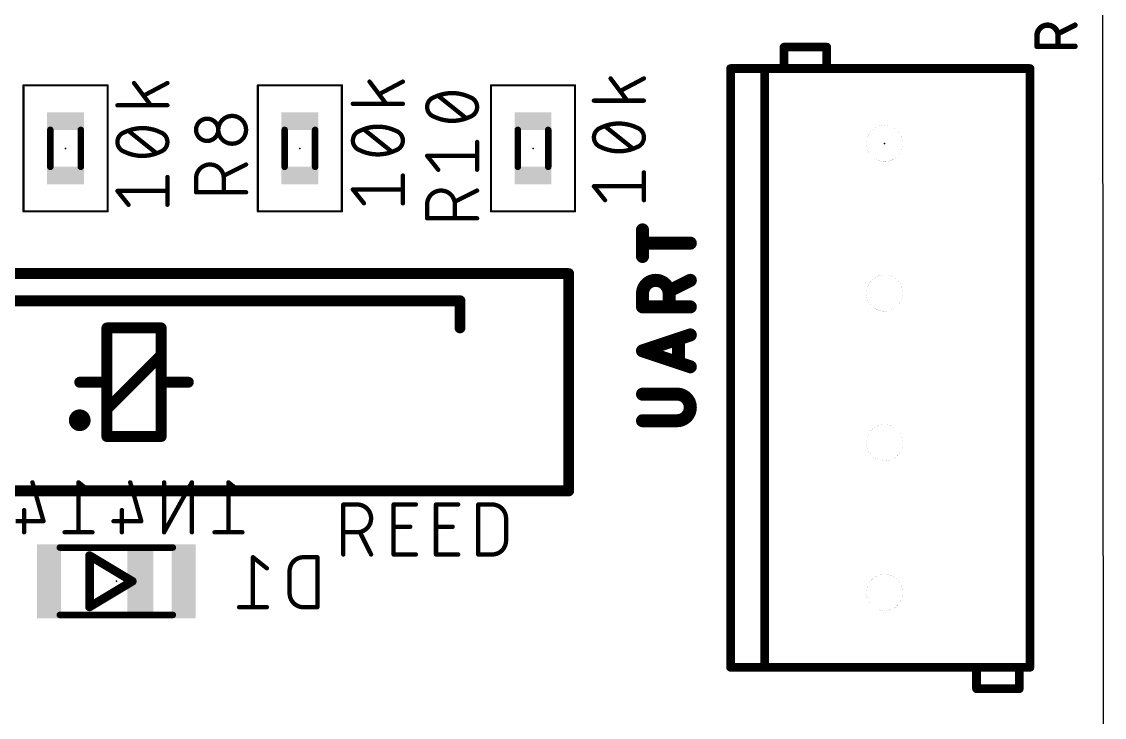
# Model space of a CAD drawing. Extents: x -1.1 to 45.4, y 0 to 78.4.
# Drawn here: x 20.08 to 45.39, y 20.1 to 36.37 of the extents above; entities that cross this region are included whole.
import ezdxf

# ---------------------------------------------------------------- set-up
doc = ezdxf.new("R2010")
doc.units = 0
for name, color, linetype in [('20', 31, 'CONTINUOUS'), ('21', 253, 'CONTINUOUS'), ('22', 253, 'CONTINUOUS'), ('23', 53, 'CONTINUOUS'), ('24', 53, 'CONTINUOUS'), ('25', 253, 'CONTINUOUS'), ('26', 253, 'CONTINUOUS'), ('27', 253, 'CONTINUOUS'), ('28', 253, 'CONTINUOUS'), ('39', 12, 'CONTINUOUS'), ('51', 253, 'CONTINUOUS'), ('52', 253, 'CONTINUOUS')]:
    doc.layers.add(name, color=color, linetype=linetype)

# ---------------------------------------------------------------- blocks, each defined once
blk = doc.blocks.new('RECT')
blk.add_solid([(-0.5, -0.5), (0.5, -0.5), (-0.5, 0.5), (0.5, 0.5)])

msp = doc.modelspace()

# ---------------------------------------------------------------- linework, layer by layer
at = {"layer": '20'}
msp.add_line((45.39, 0), (45.3161, 78.3739), dxfattribs=at)
at = {"layer": '21'}
for points, const_width in [([(36.6517, 21.275), (36.6517, 35.275)], 0.2032), ([(36.6517, 35.275), (37.4517, 35.275)], 0.2032), ([(37.4517, 35.275), (43.6517, 35.275)], 0.2032), ([(37.4517, 21.275), (37.4517, 35.275)], 0.2032), ([(43.6517, 35.275), (43.6517, 21.275)], 0.2032), ([(12.5479, 30.48), (32.8679, 30.48)], 0.254), ([(32.8679, 30.48), (32.8679, 25.4)], 0.254), ([(18.2629, 29.845), (30.3279, 29.845)], 0.254), ([(30.3279, 29.845), (30.3279, 29.21)], 0.254), ([(22.0729, 29.21), (23.3429, 29.21)], 0.254), ([(22.0729, 27.94), (22.0729, 29.21)], 0.254), ([(23.3429, 29.21), (23.3429, 28.575)], 0.254), ([(22.0729, 27.305), (23.3429, 28.575)], 0.254), ([(23.3429, 28.575), (23.3429, 27.94)], 0.254), ([(22.0729, 27.94), (21.4379, 27.94)], 0.254), ([(22.0729, 27.305), (22.0729, 27.94)], 0.254), ([(23.3429, 27.94), (23.3429, 26.67)], 0.254), ([(23.3429, 27.94), (23.9779, 27.94)], 0.254), ([(22.0729, 26.67), (22.0729, 27.305)], 0.254), ([(23.3429, 26.67), (22.0729, 26.67)], 0.254), ([(32.8679, 25.4), (12.5479, 25.4)], 0.254), ([(37.4517, 21.275), (36.6517, 21.275)], 0.2032), ([(43.6517, 21.275), (37.4517, 21.275)], 0.2032)]:
    msp.add_lwpolyline(points, dxfattribs=dict(at, const_width=const_width))
for points, const_width in [([(36.7025, 35.275, 1), (36.6009, 35.275)], 0.1016), ([(36.6517, 35.3258, 1), (36.6517, 35.2242)], 0.1016), ([(37.4517, 35.3258, 1), (37.4517, 35.2242)], 0.1016), ([(37.5025, 35.275, 1), (37.4009, 35.275)], 0.1016), ([(37.4517, 35.2242, 1), (37.4517, 35.3258)], 0.1016), ([(43.7025, 35.275, 1), (43.6009, 35.275)], 0.1016), ([(43.6517, 35.2242, 1), (43.6517, 35.3258)], 0.1016), ([(32.9314, 30.48, 1), (32.8044, 30.48)], 0.127), ([(32.8679, 30.4165, 1), (32.8679, 30.5435)], 0.127), ([(30.3914, 29.845, 1), (30.2644, 29.845)], 0.127), ([(30.3279, 29.7815, 1), (30.3279, 29.9085)], 0.127), ([(22.0729, 29.2735, 1), (22.0729, 29.1465)], 0.127), ([(22.1364, 29.21, 1), (22.0094, 29.21)], 0.127), ([(23.4064, 29.21, 1), (23.2794, 29.21)], 0.127), ([(23.3429, 29.1465, 1), (23.3429, 29.2735)], 0.127), ([(30.2644, 29.21, 1), (30.3914, 29.21)], 0.127), ([(23.4064, 28.575, 1), (23.2794, 28.575)], 0.127), ([(23.2794, 28.575, 1), (23.4064, 28.575)], 0.127), ([(23.3878, 28.5301, 1), (23.298, 28.6199)], 0.127), ([(21.4379, 28.0035, 1), (21.4379, 27.8765)], 0.127), ([(22.1364, 27.94, 1), (22.0094, 27.94)], 0.127), ([(22.0094, 27.94, 1), (22.1364, 27.94)], 0.127), ([(22.0729, 27.8765, 1), (22.0729, 28.0035)], 0.127), ([(23.4064, 27.94, 1), (23.2794, 27.94)], 0.127), ([(23.3429, 28.0035, 1), (23.3429, 27.8765)], 0.127), ([(23.2794, 27.94, 1), (23.4064, 27.94)], 0.127), ([(23.9779, 27.8765, 1), (23.9779, 28.0035)], 0.127), ([(22.1364, 27.305, 1), (22.0094, 27.305)], 0.127), ([(22.028, 27.3499, 1), (22.1178, 27.2601)], 0.127), ([(22.0094, 27.305, 1), (22.1364, 27.305)], 0.127), ([(21.4379, 26.924, 1), (21.4379, 27.178, 1), (21.4379, 26.924)], 0.254), ([(22.0729, 26.7335, 1), (22.0729, 26.6065)], 0.127), ([(22.0094, 26.67, 1), (22.1364, 26.67)], 0.127), ([(23.2794, 26.67, 1), (23.4064, 26.67)], 0.127), ([(23.3429, 26.6065, 1), (23.3429, 26.7335)], 0.127), ([(32.8044, 25.4, 1), (32.9314, 25.4)], 0.127), ([(32.8679, 25.3365, 1), (32.8679, 25.4635)], 0.127), ([(36.6517, 21.3258, 1), (36.6517, 21.2242)], 0.1016), ([(36.6009, 21.275, 1), (36.7025, 21.275)], 0.1016), ([(37.4517, 21.3258, 1), (37.4517, 21.2242)], 0.1016), ([(37.4009, 21.275, 1), (37.5025, 21.275)], 0.1016), ([(37.4517, 21.2242, 1), (37.4517, 21.3258)], 0.1016), ([(43.6009, 21.275, 1), (43.7025, 21.275)], 0.1016), ([(43.6517, 21.2242, 1), (43.6517, 21.3258)], 0.1016)]:
    msp.add_lwpolyline(points, format="xyb", dxfattribs=dict(at, const_width=const_width))
at = {"layer": '22', "const_width": 0.2032}
for points in [[(21.6669, 23.8866), (22.6669, 23.2866)], [(21.6669, 22.6866), (21.6669, 23.8866)], [(22.6669, 23.2866), (21.6669, 22.6866)]]:
    msp.add_lwpolyline(points, dxfattribs=at)
at = {"layer": '22', "const_width": 0.1016}
for points in [[(21.693, 23.9302, 1), (21.6407, 23.8431)], [(21.7177, 23.8866, 1), (21.6161, 23.8866)], [(22.693, 23.2431, 1), (22.6407, 23.3302)], [(22.6407, 23.2431, 1), (22.693, 23.3302)], [(21.6407, 22.7302, 1), (21.693, 22.6431)], [(21.6161, 22.6866, 1), (21.7177, 22.6866)]]:
    msp.add_lwpolyline(points, format="xyb", dxfattribs=at)
at = {"layer": '23'}
for p in [(21.1066, 33.4086), (26.584, 33.4086), (32.0344, 33.4086), (40.2517, 33.525), (32.8679, 25.4)]:
    msp.add_point(p, dxfattribs=at)
at = {"layer": '24'}
msp.add_point((22.2939, 23.2866), dxfattribs=at)
at = {"layer": '25'}
for points, const_width in [([(44.3088, 36.042, 1), (43.815, 36.042)], 0.127), ([(44.7182, 36.2606, 1), (44.6898, 36.3174)], 0.0635), ([(43.8467, 36.042, 1), (43.7832, 36.042)], 0.0635), ([(43.7832, 36.042, 1), (43.8467, 36.042)], 0.0635), ([(44.2946, 36.1198, 1), (44.323, 36.063)], 0.0635), ([(44.3406, 36.042, 1), (44.2771, 36.042)], 0.0635), ([(44.2771, 36.042, 1), (44.3406, 36.042)], 0.0635), ([(43.7832, 35.7951, 1), (43.8467, 35.7951)], 0.0635), ([(43.815, 35.8269, 1), (43.815, 35.7634)], 0.0635), ([(44.2771, 35.7951, 1), (44.3406, 35.7951)], 0.0635), ([(44.704, 35.7634, 1), (44.704, 35.8269)], 0.0635), ([(30.1436, 34.7002, 0.1139), (29.7217, 34.6028)], 0.1016), ([(29.8349, 34.6551, 1), (29.8032, 34.6154)], 0.0508), ([(30.5655, 34.6028, 0.1139), (30.1436, 34.7002)], 0.1016), ([(30.1436, 34.7256, 1), (30.1436, 34.6748)], 0.0508), ([(30.1436, 34.6748, 1), (30.1436, 34.7256)], 0.0508), ([(29.7217, 34.6028, 0.3205), (29.5594, 34.3756)], 0.1016), ([(29.5594, 34.3756, 0.3205), (29.7217, 34.1484)], 0.1016), ([(29.5848, 34.3756, 1), (29.534, 34.3756)], 0.0508), ([(29.7105, 34.6256, 1), (29.7328, 34.58)], 0.0508), ([(29.7299, 34.5788, 1), (29.7134, 34.6268)], 0.0508), ([(30.7278, 34.3756, 0.3205), (30.5655, 34.6028)], 0.1016), ([(30.5737, 34.6268, 1), (30.5573, 34.5788)], 0.0508), ([(30.5655, 34.1484, 0.3205), (30.7278, 34.3756)], 0.1016), ([(30.5544, 34.58, 1), (30.5766, 34.6256)], 0.0508), ([(30.7532, 34.3756, 1), (30.7024, 34.3756)], 0.0508), ([(25.0016, 34.1662, 1), (25.0016, 33.5171)], 0.1016), ([(25.0016, 33.5171, 1), (25.0016, 34.1662)], 0.1016), ([(25.0016, 34.1916, 1), (25.0016, 34.1408)], 0.0508), ([(25.0016, 34.1408, 1), (25.0016, 34.1916)], 0.0508), ([(29.534, 34.3756, 1), (29.5848, 34.3756)], 0.0508), ([(29.7217, 34.1484, 0.1139), (30.1436, 34.051)], 0.1016), ([(29.7328, 34.1712, 1), (29.7105, 34.1256)], 0.0508), ([(29.7134, 34.1244, 1), (29.7299, 34.1724)], 0.0508), ([(30.1436, 34.051, 0.1139), (30.5655, 34.1484)], 0.1016), ([(30.5573, 34.1724, 1), (30.5737, 34.1244)], 0.0508), ([(30.5766, 34.1256, 1), (30.5544, 34.1712)], 0.0508), ([(30.7024, 34.3756, 1), (30.7532, 34.3756)], 0.0508), ([(24.4174, 34.1013, 1), (24.4174, 33.582)], 0.1016), ([(24.4174, 33.582, 1), (24.4174, 34.1013)], 0.1016), ([(24.4174, 34.1267, 1), (24.4174, 34.0759)], 0.0508), ([(24.4174, 34.0759, 1), (24.4174, 34.1267)], 0.0508), ([(30.1436, 34.0764, 1), (30.1436, 34.0256)], 0.0508), ([(30.1436, 34.0256, 1), (30.1436, 34.0764)], 0.0508), ([(30.4523, 34.0961, 1), (30.484, 34.1358)], 0.0508), ([(24.4174, 33.6074, 1), (24.4174, 33.5566)], 0.0508), ([(24.4174, 33.5566, 1), (24.4174, 33.6074)], 0.0508), ([(25.0016, 33.5425, 1), (25.0016, 33.4917)], 0.0508), ([(25.0016, 33.4917, 1), (25.0016, 33.5425)], 0.0508), ([(30.7532, 33.5572, 1), (30.7024, 33.5572)], 0.0508), ([(29.5792, 33.2485, 1), (29.5395, 33.2167)], 0.0508), ([(29.5594, 33.258, 1), (29.5594, 33.2072)], 0.0508), ([(30.7278, 33.2072, 1), (30.7278, 33.258)], 0.0508), ([(24.8069, 32.706, 1), (24.1578, 32.706)], 0.1016), ([(25.3375, 33.0079, 1), (25.3148, 33.0533)], 0.0508), ([(29.7992, 32.8922, 1), (29.8389, 32.9239)], 0.0508), ([(30.7024, 32.9081, 1), (30.7532, 32.9081)], 0.0508), ([(24.1832, 32.706, 1), (24.1324, 32.706)], 0.0508), ([(24.1324, 32.706, 1), (24.1832, 32.706)], 0.0508), ([(24.7955, 32.7936, 1), (24.8183, 32.7482)], 0.0508), ([(24.8323, 32.706, 1), (24.7815, 32.706)], 0.0508), ([(24.7815, 32.706, 1), (24.8323, 32.706)], 0.0508), ([(24.1578, 32.4069, 1), (24.1578, 32.3561)], 0.0508), ([(24.1324, 32.3815, 1), (24.1832, 32.3815)], 0.0508), ([(24.7815, 32.3815, 1), (24.8323, 32.3815)], 0.0508), ([(25.3262, 32.3561, 1), (25.3262, 32.4069)], 0.0508), ([(30.2085, 32.097, 1), (29.5594, 32.097)], 0.1016), ([(30.7391, 32.3988, 1), (30.7164, 32.4442)], 0.0508), ([(29.5848, 32.097, 1), (29.534, 32.097)], 0.0508), ([(30.1971, 32.1846, 1), (30.2199, 32.1392)], 0.0508), ([(30.2339, 32.097, 1), (30.1831, 32.097)], 0.0508), ([(29.534, 32.097, 1), (29.5848, 32.097)], 0.0508), ([(30.1831, 32.097, 1), (30.2339, 32.097)], 0.0508), ([(29.5594, 31.7978, 1), (29.5594, 31.747)], 0.0508), ([(29.534, 31.7724, 1), (29.5848, 31.7724)], 0.0508), ([(30.1831, 31.7724, 1), (30.2339, 31.7724)], 0.0508), ([(30.7278, 31.747, 1), (30.7278, 31.7978)], 0.0508), ([(34.6703, 31.5021, 1), (34.5179, 31.5021)], 0.1524), ([(34.5941, 31.2678, 1), (34.5941, 31.1154)], 0.1524), ([(35.7117, 31.1154, 1), (35.7117, 31.2678)], 0.1524), ([(34.5179, 30.8812, 1), (34.6703, 30.8812)], 0.1524), ([(35.215, 30.012, 1), (34.5941, 30.012)], 0.3048), ([(35.7458, 30.2543, 1), (35.6776, 30.3906)], 0.1524), ([(34.6703, 30.012, 1), (34.5179, 30.012)], 0.1524), ([(35.1809, 30.1422, 1), (35.2491, 30.0059)], 0.1524), ([(35.2912, 30.012, 1), (35.1388, 30.012)], 0.1524), ([(34.5179, 30.012, 1), (34.6703, 30.012)], 0.1524), ([(35.1388, 30.012, 1), (35.2912, 30.012)], 0.1524), ([(34.5941, 29.7777, 1), (34.5941, 29.6253)], 0.1524), ([(34.5179, 29.7015, 1), (34.6703, 29.7015)], 0.1524), ([(35.1388, 29.7015, 1), (35.2912, 29.7015)], 0.1524), ([(35.7117, 29.6253, 1), (35.7117, 29.7777)], 0.1524), ([(35.7358, 28.9742, 1), (35.6876, 29.1188)], 0.1524), ([(35.5085, 28.9534, 1), (35.3561, 28.9534)], 0.1524), ([(34.6182, 28.7463, 1), (34.57, 28.6017)], 0.1524), ([(34.57, 28.7463, 1), (34.6182, 28.6017)], 0.1524), ([(35.3561, 28.3946, 1), (35.5085, 28.3946)], 0.1524), ([(35.6876, 28.2292, 1), (35.7358, 28.3737)], 0.1524), ([(34.5941, 27.7378, 1), (34.5941, 27.5854)], 0.1524), ([(35.4013, 27.0407, 1), (35.4013, 27.6616)], 0.3048), ([(35.4013, 27.7378, 1), (35.4013, 27.5854)], 0.1524), ([(35.4013, 27.5854, 1), (35.4013, 27.7378)], 0.1524), ([(34.5941, 27.1169, 1), (34.5941, 26.9645)], 0.1524), ([(35.4013, 27.1169, 1), (35.4013, 26.9645)], 0.1524), ([(35.4013, 26.9645, 1), (35.4013, 27.1169)], 0.1524)]:
    msp.add_lwpolyline(points, format="xyb", dxfattribs=dict(at, const_width=const_width))
for points, const_width in [([(44.704, 36.289), (44.3088, 36.0914)], 0.127), ([(43.815, 35.7951), (43.815, 36.042)], 0.127), ([(44.3088, 36.042), (44.3088, 35.7951)], 0.127), ([(44.704, 35.7951), (43.815, 35.7951)], 0.127), ([(30.4681, 34.116), (29.819, 34.6352)], 0.1016), ([(30.7278, 32.9081), (30.7278, 33.5572)], 0.1016), ([(29.819, 32.9081), (29.5594, 33.2326)], 0.1016), ([(29.5594, 33.2326), (30.7278, 33.2326)], 0.1016), ([(25.3262, 33.0306), (24.8069, 32.7709)], 0.1016), ([(24.1578, 32.3815), (24.1578, 32.706)], 0.1016), ([(24.8069, 32.706), (24.8069, 32.3815)], 0.1016), ([(25.3262, 32.3815), (24.1578, 32.3815)], 0.1016), ([(30.7278, 32.4215), (30.2085, 32.1619)], 0.1016), ([(29.5594, 31.7724), (29.5594, 32.097)], 0.1016), ([(30.2085, 32.097), (30.2085, 31.7724)], 0.1016), ([(30.7278, 31.7724), (29.5594, 31.7724)], 0.1016), ([(34.5941, 30.8812), (34.5941, 31.5021)], 0.3048), ([(35.7117, 31.1916), (34.5941, 31.1916)], 0.3048), ([(35.7117, 30.3224), (35.215, 30.0741)], 0.3048), ([(34.5941, 29.7015), (34.5941, 30.012)], 0.3048), ([(35.215, 30.012), (35.215, 29.7015)], 0.3048), ([(35.7117, 29.7015), (34.5941, 29.7015)], 0.3048), ([(34.5941, 28.674), (35.7117, 29.0465)], 0.3048), ([(35.4323, 28.9534), (35.4323, 28.3946)], 0.3048), ([(35.7117, 28.3014), (34.5941, 28.674)], 0.3048), ([(35.4013, 27.6616), (34.5941, 27.6616)], 0.3048), ([(34.5941, 27.0407), (35.4013, 27.0407)], 0.3048)]:
    msp.add_lwpolyline(points, dxfattribs=dict(at, const_width=const_width))
at = {"layer": '26', "const_width": 0.1016}
for points in [[(25.8124, 23.5892), (25.4879, 23.8488)], [(25.4879, 23.8488), (25.4879, 22.6804)], [(26.9935, 23.8488), (26.669, 23.8488)], [(26.9935, 22.6804), (26.9935, 23.8488)], [(26.3444, 23.5243), (26.3444, 23.005)], [(25.8124, 22.6804), (25.1633, 22.6804)], [(26.669, 22.6804), (26.9935, 22.6804)]]:
    msp.add_lwpolyline(points, dxfattribs=at)
at = {"layer": '26'}
for points, const_width in [([(25.5038, 23.8686, 1), (25.472, 23.829)], 0.0508), ([(25.5133, 23.8488, 1), (25.4625, 23.8488)], 0.0508), ([(26.669, 23.8488, 0.4142), (26.3444, 23.5243)], 0.1016), ([(26.669, 23.8742, 1), (26.669, 23.8234)], 0.0508), ([(26.669, 23.8234, 1), (26.669, 23.8742)], 0.0508), ([(27.0189, 23.8488, 1), (26.9681, 23.8488)], 0.0508), ([(26.9935, 23.8234, 1), (26.9935, 23.8742)], 0.0508), ([(25.7966, 23.5693, 1), (25.8283, 23.609)], 0.0508), ([(26.3698, 23.5243, 1), (26.319, 23.5243)], 0.0508), ([(26.319, 23.5243, 1), (26.3698, 23.5243)], 0.0508), ([(26.3444, 23.005, 0.4142), (26.669, 22.6804)], 0.1016), ([(26.3698, 23.005, 1), (26.319, 23.005)], 0.0508), ([(26.319, 23.005, 1), (26.3698, 23.005)], 0.0508), ([(25.1633, 22.7058, 1), (25.1633, 22.655)], 0.0508), ([(25.4625, 22.6804, 1), (25.5133, 22.6804)], 0.0508), ([(25.8124, 22.655, 1), (25.8124, 22.7058)], 0.0508), ([(26.669, 22.7058, 1), (26.669, 22.655)], 0.0508), ([(26.669, 22.655, 1), (26.669, 22.7058)], 0.0508), ([(26.9681, 22.6804, 1), (27.0189, 22.6804)], 0.0508), ([(26.9935, 22.655, 1), (26.9935, 22.7058)], 0.0508)]:
    msp.add_lwpolyline(points, format="xyb", dxfattribs=dict(at, const_width=const_width))
at = {"layer": '27', "const_width": 0.1016}
for points in [[(22.7087, 34.9346), (23.0982, 34.4153)], [(23.4877, 34.9346), (22.9359, 34.6425)], [(28.2129, 34.9687), (28.6024, 34.4494)], [(28.9918, 34.9687), (28.4401, 34.6766)], [(33.8478, 35.0425), (34.2373, 34.5233)], [(34.6268, 35.0425), (34.075, 34.7504)], [(23.4877, 34.4153), (22.3193, 34.4153)], [(28.9918, 34.4494), (27.8234, 34.4494)], [(34.6268, 34.5233), (33.4584, 34.5233)], [(34.3671, 33.4048), (33.718, 33.9241)], [(23.228, 33.2969), (22.5789, 33.8162)], [(28.7322, 33.331), (28.0831, 33.8503)], [(23.4877, 32.089), (23.4877, 32.7381)], [(28.9918, 32.1231), (28.9918, 32.7722)], [(34.6268, 32.1969), (34.6268, 32.846)], [(22.5789, 32.089), (22.3193, 32.4135)], [(22.3193, 32.4135), (23.4877, 32.4135)], [(28.0831, 32.1231), (27.8234, 32.4476)], [(27.8234, 32.4476), (28.9918, 32.4476)], [(33.718, 32.1969), (33.4584, 32.5215)], [(33.4584, 32.5215), (34.6268, 32.5215)], [(27.6, 23.9126), (27.6, 25.081)], [(27.6, 25.081), (27.9246, 25.081)], [(28.776, 23.9126), (28.776, 25.081)], [(28.776, 25.081), (29.2953, 25.081)], [(29.7666, 23.9126), (29.7666, 25.081)], [(29.7666, 25.081), (30.2859, 25.081)], [(30.755, 23.9126), (30.755, 25.081)], [(30.755, 25.081), (31.0795, 25.081)], [(31.4041, 24.7564), (31.4041, 24.2371)], [(28.776, 24.5617), (29.1655, 24.5617)], [(29.7666, 24.5617), (30.1561, 24.5617)], [(27.9246, 24.4319), (27.6, 24.4319)], [(28.2492, 23.9126), (27.9895, 24.4319)], [(29.2953, 23.9126), (28.776, 23.9126)], [(30.2859, 23.9126), (29.7666, 23.9126)], [(31.0795, 23.9126), (30.755, 23.9126)]]:
    msp.add_lwpolyline(points, dxfattribs=at)
at = {"layer": '27'}
for points, const_width in [([(22.729, 34.9498, 1), (22.6884, 34.9194)], 0.0508), ([(23.4995, 34.9121, 1), (23.4758, 34.957)], 0.0508), ([(28.2332, 34.984, 1), (28.1926, 34.9535)], 0.0508), ([(29.0037, 34.9463, 1), (28.98, 34.9912)], 0.0508), ([(33.8682, 35.0578, 1), (33.8275, 35.0273)], 0.0508), ([(34.6387, 35.0201, 1), (34.6149, 35.065)], 0.0508), ([(22.924, 34.6649, 1), (22.9478, 34.62)], 0.0508), ([(28.4282, 34.6991, 1), (28.452, 34.6542)], 0.0508), ([(34.0631, 34.7729, 1), (34.0869, 34.728)], 0.0508), ([(22.3193, 34.4407, 1), (22.3193, 34.3899)], 0.0508), ([(23.0779, 34.4001, 1), (23.1185, 34.4305)], 0.0508), ([(23.4877, 34.3899, 1), (23.4877, 34.4407)], 0.0508), ([(27.8234, 34.4748, 1), (27.8234, 34.424)], 0.0508), ([(28.5821, 34.4342, 1), (28.6227, 34.4647)], 0.0508), ([(28.9918, 34.424, 1), (28.9918, 34.4748)], 0.0508), ([(33.4584, 34.5487, 1), (33.4584, 34.4979)], 0.0508), ([(34.217, 34.508, 1), (34.2576, 34.5385)], 0.0508), ([(34.6268, 34.4979, 1), (34.6268, 34.5487)], 0.0508), ([(22.9035, 33.8811, 0.1139), (22.4815, 33.7837)], 0.1016), ([(23.3254, 33.7837, 0.1139), (22.9035, 33.8811)], 0.1016), ([(22.9035, 33.9065, 1), (22.9035, 33.8557)], 0.0508), ([(22.9035, 33.8557, 1), (22.9035, 33.9065)], 0.0508), ([(28.4076, 33.9152, 0.1139), (27.9857, 33.8178)], 0.1016), ([(28.8296, 33.8178, 0.1139), (28.4076, 33.9152)], 0.1016), ([(28.4076, 33.9406, 1), (28.4076, 33.8898)], 0.0508), ([(28.4076, 33.8898, 1), (28.4076, 33.9406)], 0.0508), ([(33.6206, 33.8916, 0.3205), (33.4584, 33.6645)], 0.1016), ([(34.0426, 33.989, 0.1139), (33.6206, 33.8916)], 0.1016), ([(33.6095, 33.9145, 1), (33.6318, 33.8688)], 0.0508), ([(33.6289, 33.8676, 1), (33.6124, 33.9157)], 0.0508), ([(33.7339, 33.9439, 1), (33.7021, 33.9043)], 0.0508), ([(34.4645, 33.8916, 0.1139), (34.0426, 33.989)], 0.1016), ([(34.0426, 34.0144, 1), (34.0426, 33.9636)], 0.0508), ([(34.0426, 33.9636, 1), (34.0426, 34.0144)], 0.0508), ([(34.4727, 33.9157, 1), (34.4563, 33.8676)], 0.0508), ([(34.6268, 33.6645, 0.3205), (34.4645, 33.8916)], 0.1016), ([(34.4534, 33.8688, 1), (34.4756, 33.9145)], 0.0508), ([(22.4815, 33.7837, 0.3205), (22.3193, 33.5565)], 0.1016), ([(22.4704, 33.8065, 1), (22.4927, 33.7609)], 0.0508), ([(22.4898, 33.7597, 1), (22.4733, 33.8077)], 0.0508), ([(22.5948, 33.836, 1), (22.563, 33.7963)], 0.0508), ([(23.4877, 33.5565, 0.3205), (23.3254, 33.7837)], 0.1016), ([(23.3336, 33.8077, 1), (23.3171, 33.7597)], 0.0508), ([(23.3143, 33.7609, 1), (23.3365, 33.8065)], 0.0508), ([(27.9857, 33.8178, 0.3205), (27.8234, 33.5906)], 0.1016), ([(27.9746, 33.8407, 1), (27.9969, 33.795)], 0.0508), ([(27.994, 33.7938, 1), (27.9775, 33.8418)], 0.0508), ([(28.099, 33.8701, 1), (28.0672, 33.8304)], 0.0508), ([(28.9918, 33.5906, 0.3205), (28.8296, 33.8178)], 0.1016), ([(28.8378, 33.8418, 1), (28.8213, 33.7938)], 0.0508), ([(28.8184, 33.795, 1), (28.8407, 33.8407)], 0.0508), ([(33.4584, 33.6645, 0.3205), (33.6206, 33.4373)], 0.1016), ([(33.4838, 33.6645, 1), (33.433, 33.6645)], 0.0508), ([(33.433, 33.6645, 1), (33.4838, 33.6645)], 0.0508), ([(34.4645, 33.4373, 0.3205), (34.6268, 33.6645)], 0.1016), ([(34.6522, 33.6645, 1), (34.6014, 33.6645)], 0.0508), ([(34.6014, 33.6645, 1), (34.6522, 33.6645)], 0.0508), ([(22.3193, 33.5565, 0.3205), (22.4815, 33.3293)], 0.1016), ([(22.3447, 33.5565, 1), (22.2939, 33.5565)], 0.0508), ([(22.2939, 33.5565, 1), (22.3447, 33.5565)], 0.0508), ([(23.3254, 33.3293, 0.3205), (23.4877, 33.5565)], 0.1016), ([(23.5131, 33.5565, 1), (23.4623, 33.5565)], 0.0508), ([(23.4623, 33.5565, 1), (23.5131, 33.5565)], 0.0508), ([(27.8234, 33.5906, 0.3205), (27.9857, 33.3634)], 0.1016), ([(27.8488, 33.5906, 1), (27.798, 33.5906)], 0.0508), ([(27.798, 33.5906, 1), (27.8488, 33.5906)], 0.0508), ([(27.9969, 33.3863, 1), (27.9746, 33.3406)], 0.0508), ([(27.9857, 33.3634, 0.1139), (28.4076, 33.2661)], 0.1016), ([(27.9775, 33.3394, 1), (27.994, 33.3875)], 0.0508), ([(28.4076, 33.2661, 0.1139), (28.8296, 33.3634)], 0.1016), ([(28.8213, 33.3875, 1), (28.8378, 33.3394)], 0.0508), ([(28.8296, 33.3634, 0.3205), (28.9918, 33.5906)], 0.1016), ([(28.8407, 33.3406, 1), (28.8184, 33.3863)], 0.0508), ([(29.0172, 33.5906, 1), (28.9664, 33.5906)], 0.0508), ([(28.9664, 33.5906, 1), (29.0172, 33.5906)], 0.0508), ([(33.6206, 33.4373, 0.1139), (34.0426, 33.3399)], 0.1016), ([(33.6318, 33.4601, 1), (33.6095, 33.4144)], 0.0508), ([(33.6124, 33.4132, 1), (33.6289, 33.4613)], 0.0508), ([(34.0426, 33.3399, 0.1139), (34.4645, 33.4373)], 0.1016), ([(34.3513, 33.385, 1), (34.383, 33.4246)], 0.0508), ([(34.4563, 33.4613, 1), (34.4727, 33.4132)], 0.0508), ([(34.4756, 33.4144, 1), (34.4534, 33.4601)], 0.0508), ([(22.4927, 33.3522, 1), (22.4704, 33.3065)], 0.0508), ([(22.4815, 33.3293, 0.1139), (22.9035, 33.232)], 0.1016), ([(22.4733, 33.3053, 1), (22.4898, 33.3533)], 0.0508), ([(22.9035, 33.232, 0.1139), (23.3254, 33.3293)], 0.1016), ([(22.9035, 33.2574, 1), (22.9035, 33.2066)], 0.0508), ([(22.9035, 33.2066, 1), (22.9035, 33.2574)], 0.0508), ([(23.2121, 33.277, 1), (23.2439, 33.3167)], 0.0508), ([(23.3171, 33.3533, 1), (23.3336, 33.3053)], 0.0508), ([(23.3365, 33.3065, 1), (23.3143, 33.3522)], 0.0508), ([(28.4076, 33.2915, 1), (28.4076, 33.2407)], 0.0508), ([(28.4076, 33.2407, 1), (28.4076, 33.2915)], 0.0508), ([(28.7163, 33.3112, 1), (28.7481, 33.3508)], 0.0508), ([(34.0426, 33.3653, 1), (34.0426, 33.3145)], 0.0508), ([(34.0426, 33.3145, 1), (34.0426, 33.3653)], 0.0508), ([(23.5131, 32.7381, 1), (23.4623, 32.7381)], 0.0508), ([(29.0172, 32.7722, 1), (28.9664, 32.7722)], 0.0508), ([(34.6522, 32.846, 1), (34.6014, 32.846)], 0.0508), ([(22.3391, 32.4294, 1), (22.2994, 32.3976)], 0.0508), ([(22.3193, 32.4389, 1), (22.3193, 32.3881)], 0.0508), ([(23.4877, 32.3881, 1), (23.4877, 32.4389)], 0.0508), ([(27.8433, 32.4635, 1), (27.8036, 32.4318)], 0.0508), ([(27.8234, 32.473, 1), (27.8234, 32.4222)], 0.0508), ([(28.9918, 32.4222, 1), (28.9918, 32.473)], 0.0508), ([(33.4782, 32.5373, 1), (33.4385, 32.5056)], 0.0508), ([(33.4584, 32.5469, 1), (33.4584, 32.4961)], 0.0508), ([(34.6268, 32.4961, 1), (34.6268, 32.5469)], 0.0508), ([(28.0633, 32.1072, 1), (28.1029, 32.139)], 0.0508), ([(28.9664, 32.1231, 1), (29.0172, 32.1231)], 0.0508), ([(33.6982, 32.181, 1), (33.7378, 32.2128)], 0.0508), ([(34.6014, 32.1969, 1), (34.6522, 32.1969)], 0.0508), ([(22.5591, 32.0731, 1), (22.5987, 32.1048)], 0.0508), ([(23.4623, 32.089, 1), (23.5131, 32.089)], 0.0508), ([(27.6254, 25.081, 1), (27.5746, 25.081)], 0.0508), ([(27.6, 25.1064, 1), (27.6, 25.0556)], 0.0508), ([(27.9246, 24.4319, 1), (27.9246, 25.081)], 0.1016), ([(27.9246, 25.1064, 1), (27.9246, 25.0556)], 0.0508), ([(27.9246, 25.0556, 1), (27.9246, 25.1064)], 0.0508), ([(28.8014, 25.081, 1), (28.7506, 25.081)], 0.0508), ([(28.776, 25.1064, 1), (28.776, 25.0556)], 0.0508), ([(29.2953, 25.0556, 1), (29.2953, 25.1064)], 0.0508), ([(29.792, 25.081, 1), (29.7412, 25.081)], 0.0508), ([(29.7666, 25.1064, 1), (29.7666, 25.0556)], 0.0508), ([(30.2859, 25.0556, 1), (30.2859, 25.1064)], 0.0508), ([(30.7804, 25.081, 1), (30.7296, 25.081)], 0.0508), ([(30.755, 25.1064, 1), (30.755, 25.0556)], 0.0508), ([(31.4041, 24.7564, 0.4142), (31.0795, 25.081)], 0.1016), ([(31.0795, 25.1064, 1), (31.0795, 25.0556)], 0.0508), ([(31.0795, 25.0556, 1), (31.0795, 25.1064)], 0.0508), ([(31.4295, 24.7564, 1), (31.3787, 24.7564)], 0.0508), ([(28.776, 24.5871, 1), (28.776, 24.5363)], 0.0508), ([(29.1655, 24.5363, 1), (29.1655, 24.5871)], 0.0508), ([(29.7666, 24.5871, 1), (29.7666, 24.5363)], 0.0508), ([(30.1561, 24.5363, 1), (30.1561, 24.5871)], 0.0508), ([(31.3787, 24.7564, 1), (31.4295, 24.7564)], 0.0508), ([(27.6, 24.4573, 1), (27.6, 24.4064)], 0.0508), ([(27.9246, 24.4573, 1), (27.9246, 24.4064)], 0.0508), ([(27.9246, 24.4064, 1), (27.9246, 24.4573)], 0.0508), ([(28.0122, 24.4432, 1), (27.9668, 24.4205)], 0.0508), ([(31.0795, 23.9126, 0.4142), (31.4041, 24.2371)], 0.1016), ([(31.4295, 24.2371, 1), (31.3787, 24.2371)], 0.0508), ([(31.3787, 24.2371, 1), (31.4295, 24.2371)], 0.0508), ([(27.5746, 23.9126, 1), (27.6254, 23.9126)], 0.0508), ([(28.2264, 23.9012, 1), (28.2719, 23.9239)], 0.0508), ([(28.776, 23.938, 1), (28.776, 23.8872)], 0.0508), ([(28.7506, 23.9126, 1), (28.8014, 23.9126)], 0.0508), ([(29.2953, 23.8872, 1), (29.2953, 23.938)], 0.0508), ([(29.7666, 23.938, 1), (29.7666, 23.8872)], 0.0508), ([(29.7412, 23.9126, 1), (29.792, 23.9126)], 0.0508), ([(30.2859, 23.8872, 1), (30.2859, 23.938)], 0.0508), ([(30.755, 23.938, 1), (30.755, 23.8872)], 0.0508), ([(30.7296, 23.9126, 1), (30.7804, 23.9126)], 0.0508), ([(31.0795, 23.938, 1), (31.0795, 23.8872)], 0.0508), ([(31.0795, 23.8872, 1), (31.0795, 23.938)], 0.0508)]:
    msp.add_lwpolyline(points, format="xyb", dxfattribs=dict(at, const_width=const_width))
at = {"layer": '28', "const_width": 0.1016}
for points in [[(20.3322, 25.5994), (20.5918, 24.6906)], [(21.7348, 25.3397), (21.4103, 25.5994)], [(21.4103, 25.5994), (21.4103, 24.431)], [(22.6182, 25.5994), (22.8778, 24.6906)], [(24.0589, 25.5994), (23.4098, 24.431)], [(23.4098, 24.431), (23.4098, 25.5994)], [(24.0589, 24.431), (24.0589, 25.5994)], [(25.24, 25.3397), (24.9155, 25.5994)], [(24.9155, 25.5994), (24.9155, 24.431)], [(20.1375, 24.9503), (20.1375, 24.431)], [(22.4235, 24.9503), (22.4235, 24.431)], [(20.5918, 24.6906), (19.9427, 24.6906)], [(22.8778, 24.6906), (22.2287, 24.6906)], [(21.7348, 24.431), (21.0857, 24.431)], [(25.24, 24.431), (24.5909, 24.431)]]:
    msp.add_lwpolyline(points, dxfattribs=at)
at = {"layer": '28', "const_width": 0.0508}
for points in [[(20.3566, 25.6064, 1), (20.3078, 25.5924)], [(21.4261, 25.6192, 1), (21.3944, 25.5796)], [(21.4357, 25.5994, 1), (21.3849, 25.5994)], [(22.6426, 25.6064, 1), (22.5938, 25.5924)], [(23.4352, 25.5994, 1), (23.3844, 25.5994)], [(24.0843, 25.5994, 1), (24.0335, 25.5994)], [(24.0811, 25.587, 1), (24.0367, 25.6117)], [(24.9313, 25.6192, 1), (24.8996, 25.5796)], [(24.9409, 25.5994, 1), (24.8901, 25.5994)], [(21.719, 25.3199, 1), (21.7507, 25.3596)], [(25.2242, 25.3199, 1), (25.2559, 25.3596)], [(20.1629, 24.9503, 1), (20.1121, 24.9503)], [(22.4489, 24.9503, 1), (22.3981, 24.9503)], [(20.5674, 24.6837, 1), (20.6163, 24.6976)], [(20.5918, 24.6652, 1), (20.5918, 24.716)], [(22.2287, 24.716, 1), (22.2287, 24.6652)], [(22.8534, 24.6837, 1), (22.9023, 24.6976)], [(22.8778, 24.6652, 1), (22.8778, 24.716)], [(20.1121, 24.431, 1), (20.1629, 24.431)], [(21.0857, 24.4564, 1), (21.0857, 24.4056)], [(21.3849, 24.431, 1), (21.4357, 24.431)], [(21.7348, 24.4056, 1), (21.7348, 24.4564)], [(22.3981, 24.431, 1), (22.4489, 24.431)], [(23.3876, 24.4433, 1), (23.432, 24.4186)], [(23.3844, 24.431, 1), (23.4352, 24.431)], [(24.0335, 24.431, 1), (24.0843, 24.431)], [(24.5909, 24.4564, 1), (24.5909, 24.4056)], [(24.8901, 24.431, 1), (24.9409, 24.431)], [(25.24, 24.4056, 1), (25.24, 24.4564)]]:
    msp.add_lwpolyline(points, format="xyb", dxfattribs=at)
at = {"layer": '39', "const_width": 0.0508}
for points in [[(20.1236, 31.9356), (20.1236, 34.8816)], [(20.1236, 34.8816), (22.0896, 34.8816)], [(22.0896, 34.8816), (22.0896, 31.9356)], [(25.601, 31.9356), (25.601, 34.8816)], [(25.601, 34.8816), (27.567, 34.8816)], [(27.567, 34.8816), (27.567, 31.9356)], [(31.0514, 31.9356), (31.0514, 34.8816)], [(31.0514, 34.8816), (33.0174, 34.8816)], [(33.0174, 34.8816), (33.0174, 31.9356)], [(22.0896, 31.9356), (20.1236, 31.9356)], [(27.567, 31.9356), (25.601, 31.9356)], [(33.0174, 31.9356), (31.0514, 31.9356)]]:
    msp.add_lwpolyline(points, dxfattribs=at)
at = {"layer": '39', "const_width": 0.0254}
for points in [[(20.1363, 34.8816, 1), (20.1109, 34.8816)], [(20.1236, 34.8943, 1), (20.1236, 34.8689)], [(22.1023, 34.8816, 1), (22.0769, 34.8816)], [(22.0896, 34.8689, 1), (22.0896, 34.8943)], [(25.6137, 34.8816, 1), (25.5883, 34.8816)], [(25.601, 34.8943, 1), (25.601, 34.8689)], [(27.5797, 34.8816, 1), (27.5543, 34.8816)], [(27.567, 34.8689, 1), (27.567, 34.8943)], [(31.0641, 34.8816, 1), (31.0387, 34.8816)], [(31.0514, 34.8943, 1), (31.0514, 34.8689)], [(33.0301, 34.8816, 1), (33.0047, 34.8816)], [(33.0174, 34.8689, 1), (33.0174, 34.8943)], [(20.1236, 31.9483, 1), (20.1236, 31.9229)], [(20.1109, 31.9356, 1), (20.1363, 31.9356)], [(22.0769, 31.9356, 1), (22.1023, 31.9356)], [(22.0896, 31.9229, 1), (22.0896, 31.9483)], [(25.601, 31.9483, 1), (25.601, 31.9229)], [(25.5883, 31.9356, 1), (25.6137, 31.9356)], [(27.5543, 31.9356, 1), (27.5797, 31.9356)], [(27.567, 31.9229, 1), (27.567, 31.9483)], [(31.0514, 31.9483, 1), (31.0514, 31.9229)], [(31.0387, 31.9356, 1), (31.0641, 31.9356)], [(33.0047, 31.9356, 1), (33.0301, 31.9356)], [(33.0174, 31.9229, 1), (33.0174, 31.9483)]]:
    msp.add_lwpolyline(points, format="xyb", dxfattribs=at)
at = {"layer": '51'}
for points, const_width in [([(38.9017, 35.775), (37.9017, 35.775)], 0.2032), ([(37.9017, 35.775), (37.9017, 35.275)], 0.2032), ([(38.9017, 35.275), (38.9017, 35.775)], 0.2032), ([(20.7506, 33.8406), (20.7506, 32.9766)], 0.1524), ([(21.4626, 32.9766), (21.4626, 33.8406)], 0.1524), ([(26.228, 33.8406), (26.228, 32.9766)], 0.1524), ([(26.94, 32.9766), (26.94, 33.8406)], 0.1524), ([(31.6784, 33.8406), (31.6784, 32.9766)], 0.1524), ([(32.3904, 32.9766), (32.3904, 33.8406)], 0.1524), ([(42.4017, 20.775), (42.4017, 21.275)], 0.2032), ([(43.4017, 21.275), (43.4017, 20.775)], 0.2032), ([(43.4017, 20.775), (42.4017, 20.775)], 0.2032)]:
    msp.add_lwpolyline(points, dxfattribs=dict(at, const_width=const_width))
for points, const_width in [([(37.9017, 35.8258, 1), (37.9017, 35.7242)], 0.1016), ([(37.9525, 35.775, 1), (37.8509, 35.775)], 0.1016), ([(38.9525, 35.775, 1), (38.8509, 35.775)], 0.1016), ([(38.9017, 35.7242, 1), (38.9017, 35.8258)], 0.1016), ([(37.8509, 35.275, 1), (37.9525, 35.275)], 0.1016), ([(38.8509, 35.275, 1), (38.9525, 35.275)], 0.1016), ([(20.7887, 33.8406, 1), (20.7125, 33.8406)], 0.0762), ([(21.5007, 33.8406, 1), (21.4245, 33.8406)], 0.0762), ([(26.2661, 33.8406, 1), (26.1899, 33.8406)], 0.0762), ([(26.9781, 33.8406, 1), (26.9019, 33.8406)], 0.0762), ([(31.7165, 33.8406, 1), (31.6403, 33.8406)], 0.0762), ([(32.4285, 33.8406, 1), (32.3523, 33.8406)], 0.0762), ([(40.2517, 33.1, 1), (40.2517, 33.95, 1), (40.2517, 33.1)], 0.001), ([(20.7125, 32.9766, 1), (20.7887, 32.9766)], 0.0762), ([(21.4245, 32.9766, 1), (21.5007, 32.9766)], 0.0762), ([(26.1899, 32.9766, 1), (26.2661, 32.9766)], 0.0762), ([(26.9019, 32.9766, 1), (26.9781, 32.9766)], 0.0762), ([(31.6403, 32.9766, 1), (31.7165, 32.9766)], 0.0762), ([(32.3523, 32.9766, 1), (32.4285, 32.9766)], 0.0762), ([(40.2517, 29.6, 1), (40.2517, 30.45, 1), (40.2517, 29.6)], 0.001), ([(40.2517, 26.1, 1), (40.2517, 26.95, 1), (40.2517, 26.1)], 0.001), ([(40.2517, 22.6, 1), (40.2517, 23.45, 1), (40.2517, 22.6)], 0.001), ([(42.4525, 21.275, 1), (42.3509, 21.275)], 0.1016), ([(43.4525, 21.275, 1), (43.3509, 21.275)], 0.1016), ([(42.4017, 20.8258, 1), (42.4017, 20.7242)], 0.1016), ([(42.3509, 20.775, 1), (42.4525, 20.775)], 0.1016), ([(43.3509, 20.775, 1), (43.4525, 20.775)], 0.1016), ([(43.4017, 20.7242, 1), (43.4017, 20.8258)], 0.1016)]:
    msp.add_lwpolyline(points, format="xyb", dxfattribs=dict(at, const_width=const_width))
at = {"layer": '52', "const_width": 0.1524}
for points in [[(20.9731, 24.074), (23.6147, 24.074)], [(20.9731, 22.4992), (23.6147, 22.4992)]]:
    msp.add_lwpolyline(points, dxfattribs=at)
at = {"layer": '52', "const_width": 0.0762}
for points in [[(20.9731, 24.1121, 1), (20.9731, 24.0359)], [(23.6147, 24.0359, 1), (23.6147, 24.1121)], [(20.9731, 22.5373, 1), (20.9731, 22.4611)], [(23.6147, 22.4611, 1), (23.6147, 22.5373)]]:
    msp.add_lwpolyline(points, format="xyb", dxfattribs=at)

# ---------------------------------------------------------------- block references
at = {"layer": '22', "xscale": 0.6096, "yscale": 1.5748, "rotation": 180}
msp.add_blockref('RECT', (22.8527, 23.2866), dxfattribs=at)
at = {"layer": '51', "xscale": 0.4064, "yscale": 0.8636}
for p, rotation in [((21.1066, 34.0436), 270), ((26.584, 34.0436), 90), ((32.0344, 34.0436), 90), ((21.1066, 32.7736), 270), ((26.584, 32.7736), 90), ((32.0344, 32.7736), 90)]:
    msp.add_blockref('RECT', p, dxfattribs=dict(at, rotation=rotation))
at = {"layer": '52', "xscale": 0.5588, "yscale": 1.7272, "rotation": 180}
for p in [(20.7191, 23.2866), (23.8687, 23.2866)]:
    msp.add_blockref('RECT', p, dxfattribs=at)

doc.saveas('drawing.dxf')
